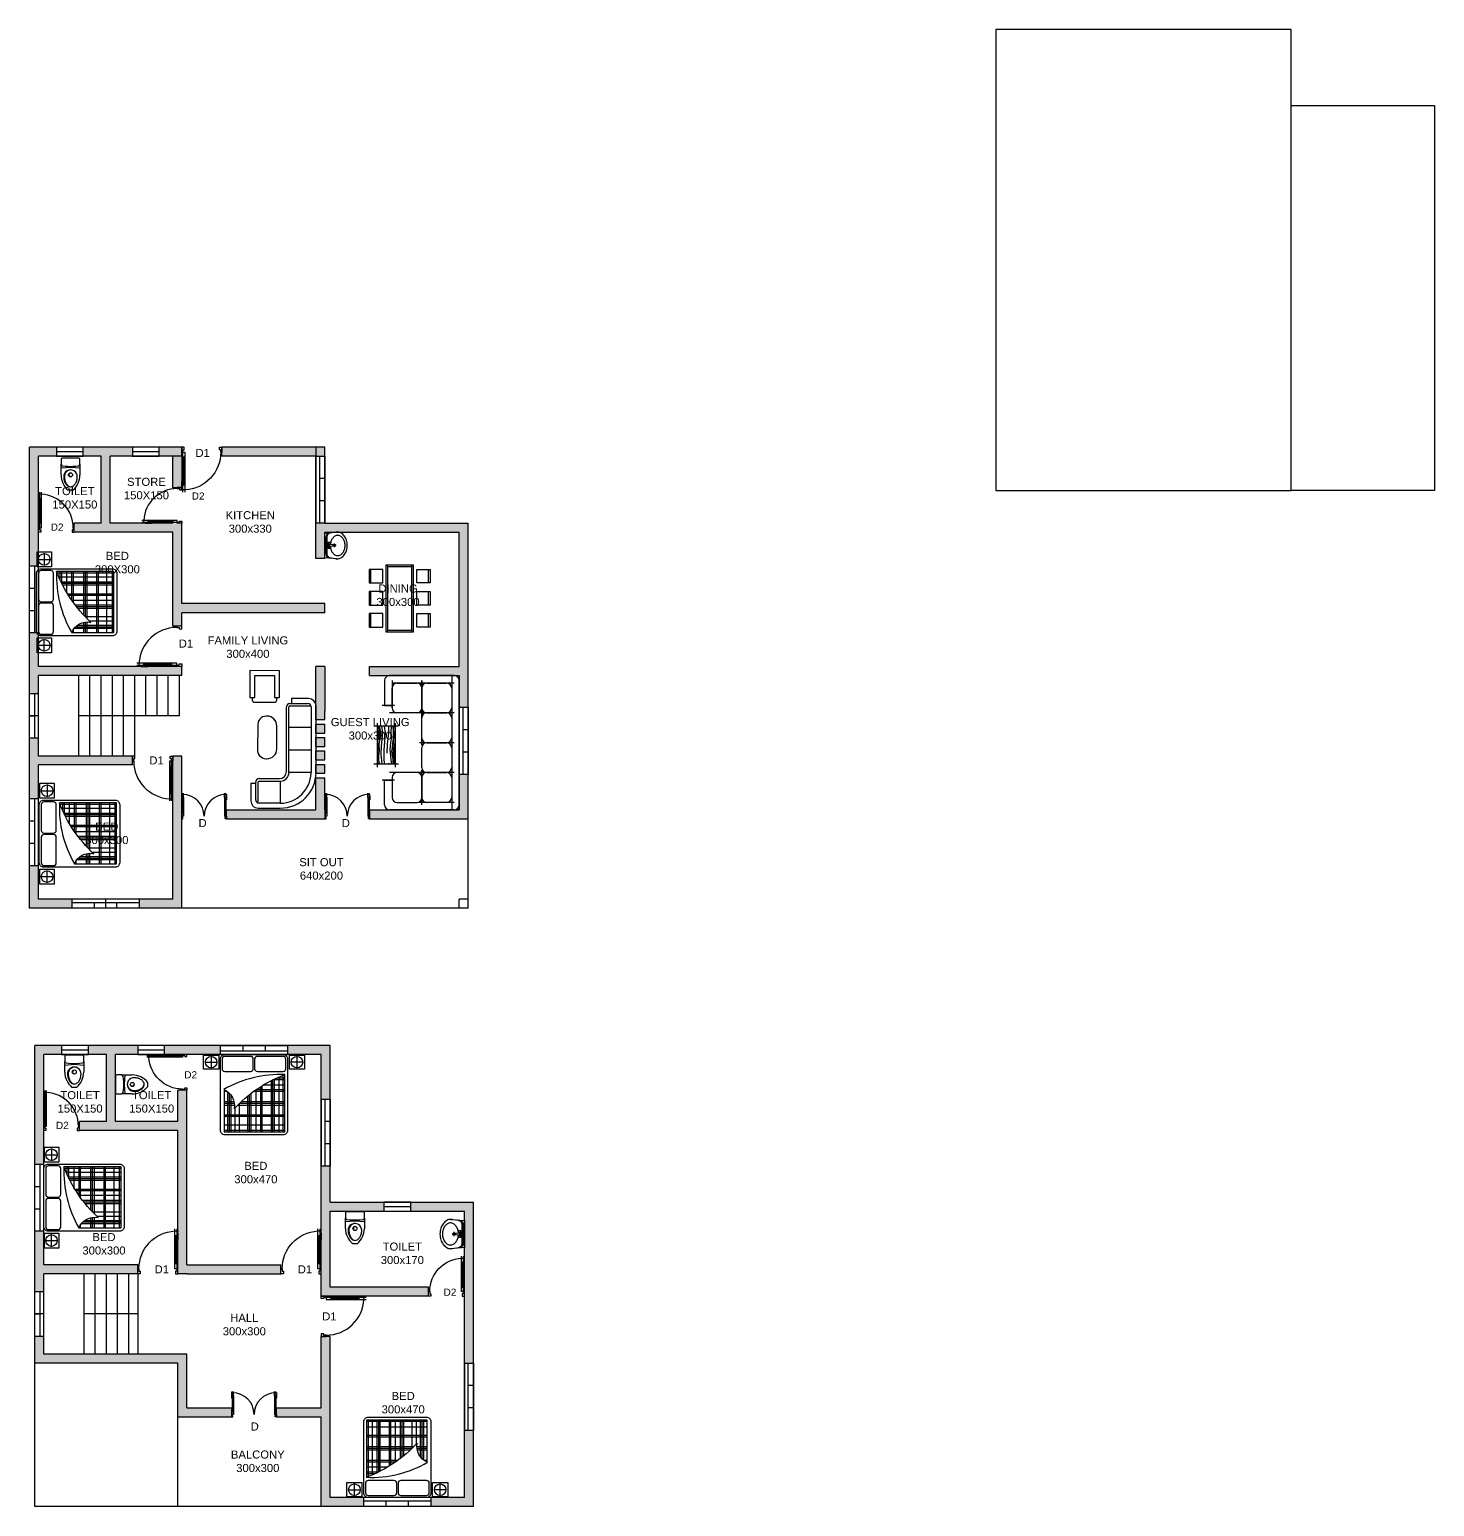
# Model space of a CAD drawing. Header units: millimetres. Extents: x 3220 to 17771, y -3925 to 7376.
# Drawn here: x 5792 to 8932, y 4047 to 7347 of the extents above; entities that cross this region are included whole.
import ezdxf

# ---------------------------------------------------------------- set-up
doc = ezdxf.new("R2010")
doc.units = ezdxf.units.MM
doc.header["$LTSCALE"] = 2
doc.layers.add('NETMANH', color=44, linetype='Continuous')

# ---------------------------------------------------------------- blocks, each defined once
blk = doc.blocks.new('mb-di800')
blk.add_line((25, 850), (-8, 850))
for points in [[(25, 893), (25, 850)], [(65, 850), (65, 893)], [(25, 806), (3, 806), (3, 677)], [(25, 785), (8, 785), (8, 677), (3, 677)], [(25, 750), (65, 750), (65, 850), (25, 850), (25, 750)], [(25, 763), (25, 187)], [(65, 200), (65, 777)], [(65, 200), (25, 200), (25, 100), (65, 100), (65, 200)]]:
    blk.add_lwpolyline(points)
for points in [[(0, 0), (0, 100), (25, 100), (25, 50), (50, 50), (50, 0)], [(800, 0), (800, 100), (775, 100), (775, 50), (750, 50), (750, 0)]]:
    blk.add_lwpolyline(points, close=True)
at = {"layer": 'NETMANH', "linetype": 'Continuous'}
blk.add_line((45, 200), (45, 750), dxfattribs=at)
blk.add_arc((25, 100), 750, 0, 86.9428, dxfattribs=at)
blk = doc.blocks.new('mb-di2-1800')
for p, q in [((25, 975), (-25, 975)), ((25, 975), (25, 1025)), ((25, 924), (25, 896)), ((75, 975), (75, 1025)), ((75, 855), (75, 220)), ((1725, 975), (1725, 1025)), ((1725, 855), (1725, 220)), ((1775, 975), (1775, 1025)), ((1775, 975), (1825, 975)), ((1775, 924), (1775, 896))]:
    blk.add_line(p, q)
for points in [[(25, 924), (-3, 924), (-3, 755)], [(25, 896), (2, 896), (2, 755), (-3, 755)], [(25, 855), (75, 855), (75, 975), (25, 975), (25, 855)], [(25, 878), (25, 220)], [(1775, 855), (1725, 855), (1725, 975), (1775, 975), (1775, 855)], [(1775, 924), (1803, 924), (1803, 755)], [(1775, 896), (1798, 896), (1798, 755), (1803, 755)], [(1775, 878), (1775, 220)], [(25, 220), (75, 220), (75, 100), (25, 100), (25, 220)], [(1775, 220), (1725, 220), (1725, 100), (1775, 100), (1775, 220)]]:
    blk.add_lwpolyline(points)
for points in [[(50, 0), (50, 50), (25, 50), (25, 100), (0, 100), (0, 0)], [(1750, 0), (1750, 50), (1775, 50), (1775, 100), (1800, 100), (1800, 0)]]:
    blk.add_lwpolyline(points, close=True)
at = {"layer": 'NETMANH', "linetype": 'Continuous'}
for p, q in [((50, 220), (50, 855)), ((1750, 220), (1750, 855))]:
    blk.add_line(p, q, dxfattribs=at)
at = {"layer": 'NETMANH'}
for centre, start, end in [((25, 100), 0, 90), ((1775, 100), 90, 180)]:
    blk.add_arc(centre, 875, start, end, dxfattribs=at)
blk = doc.blocks.new('g.doi1750x2100')
at = {"color": 44}
for p, q in [((-1285, -204), (-958, -204)), ((-1121, -40), (-1121, -367)), ((1285, -204), (958, -204)), ((1121, -40), (1121, -367)), ((451, -2018), (451, -683)), ((494, -2018), (494, -658)), ((494, -658), (803, -658)), ((530, -2018), (530, -645)), ((591, -616), (803, -616)), ((654, -2018), (654, -588)), ((764, -2018), (764, -542)), ((-785, -964), (-706, -964)), ((-687, -2018), (-687, -977)), ((-645, -2018), (-645, -1013)), ((-602, -2018), (-602, -1062)), ((-159, -2018), (-159, -1081)), ((-116, -2018), (-116, -1047)), ((-74, -2018), (-74, -1014)), ((-5, -964), (803, -964)), ((51, -2018), (51, -921)), ((51, -921), (803, -921)), ((175, -2018), (175, -842)), ((214, -2018), (214, -817)), ((253, -793), (803, -793)), ((-785, -1233), (-523, -1233)), ((-785, -1276), (-516, -1276)), ((-785, -1322), (-513, -1322)), ((-492, -2018), (-492, -1390)), ((-426, -1322), (803, -1322)), ((-379, -2018), (-379, -1276)), ((-379, -1276), (803, -1276)), ((-334, -1233), (803, -1233)), ((-785, -1574), (803, -1574)), ((-785, -1617), (803, -1617)), ((-785, -1840), (803, -1840)), ((-785, -1982), (803, -1982))]:
    blk.add_line(p, q, dxfattribs=at)
blk.add_line((-785, -921), (-784, -921))
for points in [[(-875, -117, -0.414214), (-758, 0), (758, 0, -0.414214), (875, -117), (875, -1983, -0.414214), (758, -2100), (-758, -2100, -0.414214), (-875, -1983)], [(-764, -52, 0.414214), (-835, -123), (-835, -373, 0.414214), (-764, -444), (-92, -444, 0.414214), (-21, -373), (-21, -123, 0.414214), (-92, -52)], [(86, -52, 0.414214), (15, -123), (15, -373, 0.414214), (86, -444), (758, -444, 0.414214), (829, -373), (829, -123, 0.414214), (758, -52)], [(-790, -919, -0.366781), (-523, -1423, -0.115738), (804, -527, 0.1416)]]:
    blk.add_lwpolyline(points, format="xyb", close=True)
for points in [[(-1318, -17), (-924, -17), (-924, -390), (-1318, -390)], [(924, -17), (1318, -17), (1318, -390), (924, -390)]]:
    blk.add_lwpolyline(points, close=True)
blk.add_lwpolyline([(-785, -916), (-785, -2018), (803, -2018), (803, -526)])
for centre in [(-1121, -204), (1121, -204)]:
    blk.add_circle(centre, 151)
blk = doc.blocks.new('mb-lavabo2')
at = {"linetype": 'Continuous'}
for points in [[(-261, -239), (-239, 0), (239, 0), (261, -239)], [(-15, -106), (-61, -106), (-61, -89), (-61, -71), (0, -71), (61, -71), (61, -89), (61, -106), (15, -106)], [(28, -80), (-28, -80)]]:
    blk.add_lwpolyline(points, dxfattribs=at)
for points in [[(-258, -212, 0.045361), (-261, -239, 0.126822)], [(-261, -239, 0.126822), (-242, -311, 0.10607), (-184, -377, 0.085783), (-103, -419, 0.075445), (0, -435, 0.075445), (103, -419, 0.085783), (184, -377, 0.10607), (242, -311, 0.126822), (261, -239, 0.045361), (258, -212, 0.10607)], [(-250, -136), (-250, -130, -0.414214), (-163, -43), (0, -43), (163, -43, -0.414214), (250, -130), (250, -136)], [(-245, -66, -0.229741), (-163, -26), (163, -26, -0.229741), (245, -66)], [(-197, -248, 0.12971), (-183, -300, 0.10642), (-139, -349, 0.084454), (-78, -380, 0.073566), (-1, -391, 0.073566), (76, -380, 0.084454), (137, -349, 0.10642), (181, -300, 0.12971), (194, -248, 0.12971), (181, -196, 0.10642), (137, -147, 0.084454), (76, -117, 0.058047), (15, -106, 0.073566)], [(-15, -106, 0.060302), (-78, -117, 0.084454), (-139, -147, 0.10642), (-183, -196, 0.12971), (-197, -248, 0.12971)], [(-28, -97), (-20, -97, -0.385832), (-16, -101), (-10, -156, 0.270314), (10, -156), (16, -101, -0.385832), (20, -97), (28, -97)]]:
    blk.add_lwpolyline(points, format="xyb", dxfattribs=at)
at = {"color": 44, "linetype": 'Continuous'}
for points in [[(-36, -186), (0, -186), (36, -186)], [(-26, -89), (-17, -89)], [(0, -217), (0, -159)], [(26, -89), (17, -89)]]:
    blk.add_lwpolyline(points, dxfattribs=at)
for centre in [(-43, -89), (0, -186), (43, -89)]:
    blk.add_circle(centre, 17.4, dxfattribs=at)
at = {"linetype": 'Continuous'}
blk.add_circle((0, -186), 21.7, dxfattribs=at)
blk = doc.blocks.new('ban6c 800x2000')
for p, q in [((-854, 1463), (-854, 1868)), ((-350, 1950), (-400, 2000)), ((400, 2000), (350, 1950)), ((853, 1463), (853, 1868)), ((-854, 806), (-854, 1211)), ((853, 806), (853, 1211)), ((-854, 152), (-854, 556)), ((853, 152), (853, 556)), ((-400, 0), (-350, 50)), ((400, 0), (350, 50))]:
    blk.add_line(p, q)
for points in [[(-503, 1868), (-904, 1868), (-904, 1463), (-503, 1463)], [(-400, 2000), (400, 2000), (400, 0), (-400, 0)], [(-350, 1950), (350, 1950), (350, 50), (-350, 50)], [(503, 1868), (903, 1868), (903, 1463), (503, 1463)], [(-503, 1211), (-904, 1211), (-904, 806), (-503, 806)], [(503, 1211), (903, 1211), (903, 806), (503, 806)], [(-503, 556), (-904, 556), (-904, 152), (-503, 152)], [(503, 556), (903, 556), (903, 152), (503, 152)]]:
    blk.add_lwpolyline(points, close=True)

msp = doc.modelspace()

# ---------------------------------------------------------------- hatches: boundary and pattern name
at = {"true_color": 0x136734}
h = msp.add_hatch(color=116, dxfattribs=at)
h.dxf.hatch_style = 1
h.paths.add_polyline_path([(6772.5, 6244), (6452.5, 6244), (6452.5, 6224), (6752.5, 6224), (6752.5, 5924), (6552.5, 5924), (6552.5, 5904), (6752.5, 5904), (6752.5, 5832.8), (6772.5, 5832.8)])
h.paths.add_polyline_path([(6772.5, 5682.8), (6752.5, 5682.8), (6752.5, 5604), (6552.5, 5604), (6552.5, 5584), (6772.5, 5584)])
h.paths.add_polyline_path([(6132.5, 5584), (6132.5, 5724), (6112.5, 5724), (6112.5, 5404), (6037.5, 5404), (6037.5, 5384), (6132.5, 5384)])
h.paths.add_polyline_path([(5887.5, 5404), (5812.5, 5404), (5812.5, 5479), (5792.5, 5479), (5792.5, 5384), (5887.5, 5384)])
h.paths.add_polyline_path([(5812.5, 5704), (6022.5, 5704), (6022.5, 5724), (5812.5, 5724), (5812.5, 5764), (5792.5, 5764), (5792.5, 5629), (5812.5, 5629)])
h.paths.add_polyline_path([(5812.5, 5904), (6132.5, 5904), (6132.5, 5924), (5812.5, 5924), (5812.5, 5999), (5792.5, 5999), (5792.5, 5864), (5812.5, 5864)])
h.paths.add_polyline_path([(6452.5, 6244), (6432.5, 6244), (6432.5, 6165), (6452.5, 6165)], flags=17)
h.paths.add_polyline_path([(5812.5, 6394), (5852.5, 6394), (5852.5, 6414), (5792.5, 6414), (5792.5, 6149), (5812.5, 6149), (5812.5, 6224)])
h.paths.add_polyline_path([(6222.5, 6414), (6222.5, 6394), (6452.5, 6394), (6452.5, 6414)])
h.paths.add_polyline_path([(6132.5, 6394), (6132.5, 6414), (6082.5, 6414), (6082.5, 6394)])
h.paths.add_polyline_path([(6132.5, 6244), (5972.5, 6244), (5972.5, 6394), (6022.5, 6394), (6022.5, 6414), (5912.5, 6414), (5912.5, 6394), (5952.5, 6394), (5952.5, 6244), (5892.5, 6244), (5892.5, 6224), (6112.5, 6224), (6112.5, 6014), (6132.5, 6014), (6132.5, 6044), (6452.5, 6044), (6452.5, 6065), (6132.5, 6065)])
h.paths.add_polyline_path([(6452.5, 5675.4), (6432.5, 5675.4), (6432.5, 5604), (6232.5, 5604), (6232.5, 5584), (6452.5, 5584)])
h.paths.add_polyline_path([(6452.5, 5705.4), (6432.5, 5705.4), (6432.5, 5685.4), (6452.5, 5685.4)])
h.paths.add_polyline_path([(6452.5, 5735.4), (6432.5, 5735.4), (6432.5, 5715.4), (6452.5, 5715.4)])
h.paths.add_polyline_path([(6452.5, 5765.4), (6432.5, 5765.4), (6432.5, 5745.4), (6452.5, 5745.4)])
h.paths.add_polyline_path([(6452.5, 5795.4), (6432.5, 5795.4), (6432.5, 5775.4), (6452.5, 5775.4)])
h.paths.add_polyline_path([(6432.5, 5805.4), (6452.5, 5805.4), (6452.5, 5824), (6432.5, 5824)])
h = msp.add_hatch(color=116, dxfattribs=at)
h.dxf.hatch_style = 1
h.paths.add_polyline_path([(6112.5, 6324), (6132.5, 6324), (6132.5, 6394), (6112.5, 6394)])
h = msp.add_hatch(color=116, dxfattribs=at)
h.dxf.hatch_style = 1
h.paths.add_polyline_path([(6452.3, 5675.4), (6432.5, 5675.4), (6432.5, 5604), (6232.5, 5604), (6232.5, 5584), (6452.5, 5584), (6452.5, 5589.6), (6452.5, 5604), (6452.5, 5625.9), (6452.3, 5625.9), (6452.3, 5635.3)])
h.paths.add_polyline_path([(6452.4, 5705.4), (6432.5, 5705.4), (6432.5, 5685.4), (6452.3, 5685.4)])
h.paths.add_polyline_path([(6452.4, 5735.4), (6432.5, 5735.4), (6432.5, 5715.4), (6452.4, 5715.4)])
h.paths.add_polyline_path([(6452.4, 5765.4), (6432.5, 5765.4), (6432.5, 5745.4), (6452.4, 5745.4)])
h.paths.add_polyline_path([(6452.4, 5795.4), (6432.5, 5795.4), (6432.5, 5775.4), (6452.4, 5775.4)])
h.paths.add_polyline_path([(6432.5, 5805.4), (6452.4, 5805.4), (6452.5, 5824), (6452.5, 5924), (6432.5, 5924)])
h = msp.add_hatch(color=116, dxfattribs=at)
h.dxf.hatch_style = 1
h.paths.add_polyline_path([(5824.2, 4887.4), (5824.2, 4897.4), (5824.2, 5057.4), (5864.2, 5057.4), (5864.2, 5077.4), (5804.2, 5077.4), (5804.2, 4812.4), (5824.2, 4812.4)])
h.paths.add_polyline_path([(5984.2, 5057.4), (6034.2, 5057.4), (6034.2, 5077.4), (5924.2, 5077.4), (5924.2, 5057.4), (5964.2, 5057.4), (5964.2, 4907.4), (5904.2, 4907.4), (5904.2, 4887.4), (6124.2, 4887.4), (6124.2, 4567.4), (6144.2, 4567.4), (6354.2, 4567.4), (6354.2, 4578.6), (6354.2, 4587.4), (6144.2, 4587.4), (6144.2, 4727.4), (6144.2, 4977.4), (6134.2, 4977.4), (6124.2, 4977.4), (6124.2, 4907.4), (5984.2, 4907.4)])
h.paths.add_polyline_path([(6219.2, 5077.4), (6094.2, 5077.4), (6094.2, 5057.4), (6144.2, 5057.4), (6219.2, 5057.4)], flags=17)
h.paths.add_polyline_path([(6464.2, 5077.4), (6369.2, 5077.4), (6369.2, 5057.4), (6444.2, 5057.4), (6444.2, 4957.4), (6464.2, 4957.4)])
h.paths.add_polyline_path([(6464.2, 4707.4), (6584.2, 4707.4), (6584.2, 4727.4), (6464.2, 4727.4), (6464.2, 4807.4), (6444.2, 4807.4), (6444.2, 4707.4), (6444.2, 4587.4), (6444.2, 4517.4), (6455.4, 4517.4), (6684.2, 4517.4), (6684.2, 4527.4), (6684.2, 4537.4), (6464.2, 4537.4), (6464.2, 4587.4)])
h.paths.add_polyline_path([(6784.2, 4727.4), (6644.2, 4727.4), (6644.2, 4707.4), (6764.2, 4707.4), (6764.2, 4587.4), (6764.2, 4537.4), (6764.2, 4367.4), (6784.2, 4367.4)])
h.paths.add_polyline_path([(6784.2, 4217.4), (6764.2, 4217.4), (6764.2, 4067.4), (6689.2, 4067.4), (6689.2, 4047.4), (6784.2, 4047.4)])
h.paths.add_polyline_path([(6464.2, 4427.4), (6444.2, 4427.4), (6444.2, 4267.4), (6344.2, 4267.4), (6344.2, 4247.4), (6444.2, 4247.4), (6444.2, 4047.4), (6539.2, 4047.4), (6539.2, 4067.4), (6464.2, 4067.4)])
h.paths.add_polyline_path([(6244.2, 4267.4), (6144.2, 4267.4), (6144.2, 4387.4), (5824.2, 4387.4), (5824.2, 4427.4), (5804.2, 4427.4), (5804.2, 4367.4), (6124.2, 4367.4), (6124.2, 4247.4), (6244.2, 4247.4), (6244.2, 4252.9)])
h.paths.add_polyline_path([(6034.2, 4587.4), (5824.2, 4587.4), (5824.2, 4662.4), (5804.2, 4662.4), (5804.2, 4527.4), (5824.2, 4527.4), (5824.2, 4567.4), (6034.2, 4567.4), (6034.2, 4578.6)])

# ---------------------------------------------------------------- linework, layer by layer
for p, q in [((5792.5, 5384), (5792.5, 6414)), ((6132.5, 6414), (5792.5, 6414)), ((5912.5, 6414), (5852.5, 6414)), ((5852.5, 6414), (5852.5, 6394)), ((5852.5, 6404), (5912.5, 6404)), ((5912.5, 6394), (5912.5, 6414)), ((6082.5, 6414), (6022.5, 6414)), ((6022.5, 6414), (6022.5, 6394)), ((6022.5, 6404), (6082.5, 6404)), ((6082.5, 6394), (6082.5, 6414)), ((6132.5, 6394), (6132.5, 6414)), ((6452.5, 6414), (6222.5, 6414)), ((6222.5, 6394), (6222.5, 6414)), ((6432.5, 6414), (6432.5, 6244)), ((6452.5, 6244), (6452.5, 6414)), ((5812.5, 6224), (5812.5, 6394)), ((5952.5, 6394), (5812.5, 6394)), ((5852.5, 6394), (5912.5, 6394)), ((5862.8, 6352.2), (5862.8, 6376.1)), ((5865.9, 6372.6), (5872, 6371.8)), ((5895.9, 6371.8), (5902.1, 6372.6)), ((5905.2, 6376.1), (5905.2, 6352.2)), ((5952.5, 6244), (5952.5, 6394)), ((6132.5, 6394), (5972.5, 6394)), ((5972.5, 6244), (5972.5, 6394)), ((6022.5, 6394), (6082.5, 6394)), ((6112.5, 6324), (6112.5, 6394)), ((6132.5, 6394), (6132.5, 6324)), ((6432.5, 6394), (6222.5, 6394)), ((6432.5, 6165), (6432.5, 6394)), ((6432.5, 6394), (6452.5, 6394)), ((6440.5, 6394), (6440.5, 6244)), ((6452.5, 6394), (6452.5, 6244)), ((6452.5, 6344), (6440.5, 6344)), ((5889, 6317.9), (5878.9, 6317.9)), ((6112.5, 6324), (6132.5, 6324)), ((6452.5, 6294), (6440.5, 6294)), ((5952.5, 6244), (5892.5, 6244)), ((5892.5, 6224), (5892.5, 6244)), ((6112.5, 6244), (5972.5, 6244)), ((6132.5, 6065), (6132.5, 6244)), ((6452.5, 6244), (6432.5, 6244)), ((6452.5, 6244), (6772.5, 6244)), ((6772.5, 5384), (6772.5, 6244)), ((5812.5, 5924), (5812.5, 6224)), ((6112.5, 6224), (5892.5, 6224)), ((6112.5, 6014), (6112.5, 6224)), ((6452.5, 6224), (6752.5, 6224)), ((6452.5, 6165), (6452.5, 6224)), ((6752.5, 5924), (6752.5, 6224)), ((5792.5, 5999), (5792.5, 6149)), ((5792.5, 6149), (5812.5, 6149)), ((5804.5, 5999), (5804.5, 6149)), ((5812.5, 5999), (5812.5, 6149)), ((6452.5, 6165), (6432.5, 6165)), ((5792.5, 6099), (5804.5, 6099)), ((5792.5, 6049), (5804.5, 6049)), ((6452.5, 6065), (6132.5, 6065)), ((6452.5, 6044), (6132.5, 6044)), ((6132.5, 6014), (6132.5, 6044)), ((6452.5, 6064), (6452.5, 6065)), ((6452.5, 6044), (6452.5, 6064)), ((6132.5, 6014), (6112.5, 6014)), ((5812.5, 5999), (5792.5, 5999)), ((6132.5, 5924), (5812.5, 5924)), ((6132.5, 5904), (6132.5, 5924)), ((6284.7, 5914.8), (6284.6, 5855.1)), ((6350.8, 5914.6), (6284.7, 5914.8)), ((6350.8, 5914.6), (6284.7, 5914.8)), ((6350.7, 5854.9), (6350.8, 5914.6)), ((6432.5, 5824), (6432.5, 5924)), ((6452.5, 5924), (6432.5, 5924)), ((6452.5, 5924), (6452.5, 5824)), ((6552.5, 5924), (6752.5, 5924)), ((6552.5, 5904), (6552.5, 5924)), ((6132.5, 5904), (5812.5, 5904)), ((5812.5, 5724), (5812.5, 5904)), ((5902.5, 5724), (5902.5, 5904)), ((5927.5, 5724), (5927.5, 5904)), ((5952.5, 5724), (5952.5, 5904)), ((5977.5, 5724), (5977.5, 5904)), ((6002.5, 5724), (6002.5, 5904)), ((6027.5, 5724), (6027.5, 5904)), ((6052.5, 5814), (6052.5, 5904)), ((6077.5, 5814), (6077.5, 5904)), ((6102.5, 5814), (6102.5, 5904)), ((6127.5, 5814), (6127.5, 5904)), ((6295.6, 5855), (6295.6, 5903.7)), ((6295.6, 5903.7), (6339.7, 5903.7)), ((6339.7, 5903.7), (6339.6, 5855)), ((6552.5, 5904), (6752.5, 5904)), ((6585.8, 5892.6), (6585.8, 5837)), ((6690.2, 5903.7), (6596.9, 5903.7)), ((6602.5, 5892.6), (6602.5, 5831.5)), ((6674.7, 5887), (6602.5, 5887)), ((6602.5, 5831.5), (6602.5, 5875.9)), ((6602.5, 5831.5), (6602.5, 5875.9)), ((6613.6, 5887), (6658, 5887)), ((6741.3, 5887), (6663.6, 5887)), ((6680.2, 5887), (6724.7, 5887)), ((6741.3, 5903.7), (6685.8, 5903.7)), ((6735.8, 5903.7), (6735.8, 5603.7)), ((6735.8, 5875.9), (6735.8, 5831.5)), ((6752.5, 5604), (6752.5, 5904)), ((6752.5, 5903.7), (6752.5, 5603.7)), ((6752.5, 5614.8), (6752.5, 5892.6)), ((5792.5, 5764), (5792.5, 5864)), ((5792.5, 5864), (5812.5, 5864)), ((5804.5, 5764), (5804.5, 5864)), ((5812.5, 5764), (5812.5, 5864)), ((6284.6, 5855.1), (6295.6, 5855)), ((6290.1, 5855), (6290, 5849.6)), ((6295.6, 5844), (6339.5, 5844)), ((6339.6, 5855), (6350.7, 5854.9)), ((6345.1, 5849.5), (6345.1, 5855)), ((6374.4, 5841.5), (6414, 5841.5)), ((6377.7, 5852.5), (6377.7, 5841.5)), ((6416.2, 5852.5), (6377.7, 5852.5)), ((5812.5, 5814), (5792.5, 5814)), ((5792.5, 5814), (5804.5, 5814)), ((6127.5, 5814), (5902.5, 5814)), ((6323.1, 5813.2), (6321.2, 5813.2)), ((6366.7, 5689.5), (6366.7, 5833.8)), ((6366.7, 5801.1), (6366.7, 5833.8)), ((6421.8, 5833.8), (6421.8, 5687.3)), ((6421.8, 5833.8), (6421.8, 5807.7)), ((6432.5, 5805.4), (6432.5, 5824)), ((6432.8, 5687.3), (6432.8, 5836)), ((6452.5, 5805.4), (6452.5, 5824)), ((6608, 5837), (6580.2, 5837)), ((6585.8, 5837), (6602.5, 5837)), ((6674.7, 5820.4), (6596.9, 5820.4)), ((6658, 5820.4), (6613.6, 5820.4)), ((6669.1, 5748.1), (6669.1, 5825.9)), ((6669.1, 5764.8), (6669.1, 5809.3)), ((6735.8, 5809.3), (6735.8, 5764.8)), ((6752.5, 5832.8), (6752.5, 5682.8)), ((6752.5, 5832.8), (6772.5, 5832.8)), ((6760.5, 5832.8), (6760.5, 5682.8)), ((6772.5, 5832.8), (6772.5, 5682.8)), ((6302.3, 5791.3), (6302.2, 5740.1)), ((6345, 5739.9), (6345.1, 5791.2)), ((6432.5, 5805.4), (6452.5, 5805.4)), ((6432.5, 5775.4), (6432.5, 5795.4)), ((6432.5, 5795.4), (6452.5, 5795.4)), ((6432.5, 5775.4), (6452.5, 5775.4)), ((6452.5, 5775.4), (6452.5, 5795.4)), ((6616.6, 5790.9), (6562.2, 5790.9)), ((6569, 5797.7), (6569, 5699.1)), ((6609.8, 5797.7), (6609.8, 5699.1)), ((6772.5, 5782.8), (6760.5, 5782.8)), ((5812.5, 5764), (5792.5, 5764)), ((6432.5, 5745.4), (6432.5, 5765.4)), ((6432.5, 5765.4), (6452.5, 5765.4)), ((6432.5, 5745.4), (6452.5, 5745.4)), ((6452.5, 5745.4), (6452.5, 5765.4)), ((6669.1, 5698.1), (6669.1, 5742.6)), ((6735.8, 5742.6), (6735.8, 5698.1)), ((6027.5, 5724), (5812.5, 5724)), ((6022.5, 5704), (6022.5, 5724)), ((6112.5, 5404), (6112.5, 5724)), ((6132.5, 5724), (6112.5, 5724)), ((6132.5, 5584), (6132.5, 5724)), ((6321.1, 5718), (6323, 5718)), ((6432.5, 5715.4), (6432.5, 5735.4)), ((6432.5, 5735.4), (6452.5, 5735.4)), ((6432.5, 5715.4), (6452.5, 5715.4)), ((6452.5, 5715.4), (6452.5, 5735.4)), ((6772.5, 5732.8), (6760.5, 5732.8)), ((5812.5, 5404), (5812.5, 5704)), ((6022.5, 5704), (5812.5, 5704)), ((6432.5, 5685.4), (6432.5, 5705.4)), ((6432.5, 5705.4), (6452.5, 5705.4)), ((6432.5, 5685.4), (6452.5, 5685.4)), ((6452.5, 5685.4), (6452.5, 5705.4)), ((6616.6, 5705.9), (6562.2, 5705.9)), ((6674.7, 5687), (6596.9, 5687)), ((6602.5, 5675.9), (6602.5, 5631.5)), ((6658, 5687), (6613.6, 5687)), ((6669.1, 5631.5), (6669.1, 5675.9)), ((6735.8, 5675.9), (6735.8, 5631.5)), ((6772.5, 5682.8), (6752.5, 5682.8)), ((6297.9, 5662.5), (6286.8, 5662.5)), ((6286.8, 5662.5), (6286.8, 5624)), ((6297.9, 5626.2), (6297.9, 5665.8)), ((6305.6, 5673.5), (6325.4, 5673.5)), ((6325.4, 5673.5), (6350.7, 5673.5)), ((6432.5, 5604), (6432.5, 5675.4)), ((6432.5, 5675.4), (6452.5, 5675.4)), ((6452.5, 5604), (6452.5, 5675.4)), ((6608, 5670.4), (6580.2, 5670.4)), ((6585.8, 5670.4), (6602.5, 5670.4)), ((6585.8, 5614.8), (6585.8, 5670.4)), ((5792.5, 5479), (5792.5, 5629)), ((5792.5, 5629), (5812.5, 5629)), ((5804.5, 5479), (5804.5, 5629)), ((5812.5, 5479), (5812.5, 5629)), ((6327.6, 5618.5), (6305.6, 5618.5)), ((6327.6, 5618.5), (6305.6, 5618.5)), ((6352.9, 5618.5), (6327.6, 5618.5)), ((6352.9, 5618.5), (6327.6, 5618.5)), ((6613.6, 5620.4), (6658, 5620.4)), ((6741.3, 5620.4), (6663.6, 5620.4)), ((6741.3, 5620.4), (6663.6, 5620.4)), ((6724.7, 5620.4), (6680.2, 5620.4)), ((5792.5, 5579), (5804.5, 5579)), ((6132.5, 5384), (6132.5, 5584)), ((6232.5, 5604), (6432.5, 5604)), ((6232.5, 5584), (6232.5, 5604)), ((6232.5, 5584), (6452.5, 5584)), ((6303.4, 5607.4), (6325.4, 5607.4)), ((6325.4, 5607.4), (6352.9, 5607.4)), ((6452.5, 5604), (6452.5, 5584)), ((6552.5, 5604), (6752.5, 5604)), ((6552.5, 5604), (6552.5, 5584)), ((6552.5, 5584), (6772.5, 5584)), ((6741.3, 5603.7), (6596.9, 5603.7)), ((6685.8, 5603.7), (6741.3, 5603.7)), ((5792.5, 5529), (5804.5, 5529)), ((5812.5, 5479), (5792.5, 5479)), ((6772.5, 5384), (5792.5, 5384)), ((6112.5, 5404), (5812.5, 5404)), ((6037.5, 5404), (5887.5, 5404)), ((5887.5, 5384), (5887.5, 5404)), ((6037.5, 5396), (5887.5, 5396)), ((6037.5, 5384), (5887.5, 5384)), ((5937.5, 5384), (5937.5, 5396)), ((5962.5, 5404), (5962.5, 5384)), ((5987.5, 5384), (5987.5, 5396)), ((6037.5, 5404), (6037.5, 5384)), ((6772.5, 5404), (6752.5, 5404)), ((6752.5, 5384), (6752.5, 5404)), ((6464.2, 5077.4), (5804.2, 5077.4)), ((5804.2, 4047.4), (5804.2, 5077.4)), ((5964.2, 5057.4), (5824.2, 5057.4)), ((5824.2, 4887.4), (5824.2, 5057.4)), ((5924.2, 5077.4), (5864.2, 5077.4)), ((5864.2, 5077.4), (5864.2, 5057.4)), ((5864.2, 5067.4), (5924.2, 5067.4)), ((5864.2, 5057.4), (5924.2, 5057.4)), ((5924.2, 5057.4), (5924.2, 5077.4)), ((5964.2, 4907.4), (5964.2, 5057.4)), ((6144.2, 5057.4), (5984.2, 5057.4)), ((5984.2, 4907.4), (5984.2, 5057.4)), ((6094.2, 5077.4), (6034.2, 5077.4)), ((6034.2, 5077.4), (6034.2, 5057.4)), ((6034.2, 5067.4), (6094.2, 5067.4)), ((6034.2, 5057.4), (6094.2, 5057.4)), ((6094.2, 5057.4), (6094.2, 5077.4)), ((6444.2, 5057.4), (6144.2, 5057.4)), ((6219.2, 5077.4), (6369.2, 5077.4)), ((6219.2, 5057.4), (6219.2, 5077.4)), ((6219.2, 5065.4), (6369.2, 5065.4)), ((6219.2, 5057.4), (6369.2, 5057.4)), ((6269.2, 5077.4), (6269.2, 5065.4)), ((6319.2, 5077.4), (6319.2, 5065.4)), ((6369.2, 5077.4), (6369.2, 5057.4)), ((6444.2, 4707.4), (6444.2, 5057.4)), ((6464.2, 4727.4), (6464.2, 5077.4)), ((5871.2, 5018), (5871.2, 5041.8)), ((5874.3, 5038.3), (5880.5, 5037.6)), ((5904.4, 5037.6), (5910.5, 5038.3)), ((5913.7, 5041.8), (5913.7, 5018)), ((5897.5, 4983.6), (5887.4, 4983.6)), ((5998.2, 5011.4), (6022, 5011.4)), ((6002.4, 5002.1), (6001.7, 5008.3)), ((6056.4, 4995.2), (6056.4, 4985.1)), ((6022, 4969), (5998.2, 4969)), ((6001.7, 4972.1), (6002.4, 4978.2)), ((6144.2, 4977.4), (6124.2, 4977.4)), ((6124.2, 4907.4), (6124.2, 4977.4)), ((6144.2, 4727.4), (6144.2, 4977.4)), ((6444.2, 4957.4), (6444.2, 4807.4)), ((6444.2, 4957.4), (6464.2, 4957.4)), ((6452.2, 4957.4), (6452.2, 4807.4)), ((6464.2, 4957.4), (6464.2, 4807.4)), ((5824.2, 4587.4), (5824.2, 4887.4)), ((5964.2, 4907.4), (5904.2, 4907.4)), ((5904.2, 4887.4), (5904.2, 4907.4)), ((6124.2, 4887.4), (5904.2, 4887.4)), ((6124.2, 4907.4), (5984.2, 4907.4)), ((6124.2, 4567.4), (6124.2, 4887.4)), ((6464.2, 4907.4), (6452.2, 4907.4)), ((6464.2, 4857.4), (6452.2, 4857.4)), ((5804.2, 4662.4), (5804.2, 4812.4)), ((5804.2, 4812.4), (5824.2, 4812.4)), ((5816.2, 4662.4), (5816.2, 4812.4)), ((5824.2, 4662.4), (5824.2, 4812.4)), ((6464.2, 4807.4), (6444.2, 4807.4)), ((5804.2, 4762.4), (5816.2, 4762.4)), ((6144.2, 4587.4), (6144.2, 4727.4)), ((6464.2, 4727.4), (6784.2, 4727.4)), ((6644.2, 4727.4), (6584.2, 4727.4)), ((6584.2, 4727.4), (6584.2, 4707.4)), ((6644.2, 4707.4), (6644.2, 4727.4)), ((6784.2, 4047.4), (6784.2, 4727.4)), ((5804.2, 4712.4), (5816.2, 4712.4)), ((6444.2, 4587.4), (6444.2, 4707.4)), ((6464.2, 4707.4), (6764.2, 4707.4)), ((6464.2, 4587.4), (6464.2, 4707.4)), ((6498.4, 4668.5), (6498.4, 4692.3)), ((6501.5, 4688.8), (6507.7, 4688.1)), ((6531.6, 4688.1), (6537.7, 4688.8)), ((6540.8, 4692.3), (6540.8, 4668.5)), ((6584.2, 4717.4), (6644.2, 4717.4)), ((6584.2, 4707.4), (6644.2, 4707.4)), ((6764.2, 4587.4), (6764.2, 4707.4)), ((5824.2, 4662.4), (5804.2, 4662.4)), ((6524.7, 4634.1), (6514.6, 4634.1)), ((6034.2, 4587.4), (5824.2, 4587.4)), ((6034.2, 4567.4), (6034.2, 4587.4)), ((6144.2, 4587.4), (6354.2, 4587.4)), ((6354.2, 4567.4), (6354.2, 4587.4)), ((6444.2, 4517.4), (6444.2, 4587.4)), ((6464.2, 4537.4), (6464.2, 4587.4)), ((6764.2, 4067.4), (6764.2, 4587.4)), ((6764.2, 4537.4), (6764.2, 4587.4)), ((5824.2, 4387.4), (5824.2, 4567.4)), ((6034.2, 4567.4), (5824.2, 4567.4)), ((5824.2, 4387.4), (5824.2, 4567.4)), ((5914.2, 4387.4), (5914.2, 4567.4)), ((5939.2, 4387.4), (5939.2, 4567.4)), ((5964.2, 4387.4), (5964.2, 4567.4)), ((5989.2, 4387.4), (5989.2, 4567.4)), ((6014.2, 4387.4), (6014.2, 4567.4)), ((6034.2, 4567.4), (6034.2, 4387.4)), ((6144.2, 4567.4), (6124.2, 4567.4)), ((6144.2, 4567.4), (6354.2, 4567.4)), ((5804.2, 4427.4), (5804.2, 4527.4)), ((5804.2, 4527.4), (5824.2, 4527.4)), ((5816.2, 4427.4), (5816.2, 4527.4)), ((5824.2, 4427.4), (5824.2, 4527.4)), ((6684.2, 4537.4), (6464.2, 4537.4)), ((6684.2, 4517.4), (6684.2, 4537.4)), ((6684.2, 4517.4), (6444.2, 4517.4)), ((6764.2, 4067.4), (6764.2, 4517.4)), ((5824.2, 4477.4), (5804.2, 4477.4)), ((5804.2, 4477.4), (5816.2, 4477.4)), ((6034.2, 4477.4), (5914.2, 4477.4)), ((5824.2, 4427.4), (5804.2, 4427.4)), ((6464.2, 4427.4), (6444.2, 4427.4)), ((6444.2, 4267.4), (6444.2, 4427.4)), ((6464.2, 4067.4), (6464.2, 4427.4)), ((6124.2, 4367.4), (5804.2, 4367.4)), ((6144.2, 4387.4), (5824.2, 4387.4)), ((6124.2, 4047.4), (6124.2, 4367.4)), ((6144.2, 4267.4), (6144.2, 4387.4)), ((6764.2, 4367.4), (6764.2, 4217.4)), ((6764.2, 4367.4), (6784.2, 4367.4)), ((6772.2, 4367.4), (6772.2, 4217.4)), ((6784.2, 4367.4), (6784.2, 4217.4)), ((6784.2, 4317.4), (6772.2, 4317.4)), ((6144.2, 4267.4), (6244.2, 4267.4)), ((6244.2, 4247.4), (6244.2, 4267.4)), ((6344.2, 4267.4), (6444.2, 4267.4)), ((6344.2, 4247.4), (6344.2, 4267.4)), ((6784.2, 4267.4), (6772.2, 4267.4)), ((6124.2, 4247.4), (6244.2, 4247.4)), ((6344.2, 4247.4), (6444.2, 4247.4)), ((6444.2, 4047.4), (6444.2, 4247.4)), ((6784.2, 4217.4), (6764.2, 4217.4)), ((6764.2, 4067.4), (6464.2, 4067.4)), ((6689.2, 4067.4), (6539.2, 4067.4)), ((6539.2, 4047.4), (6539.2, 4067.4)), ((6689.2, 4059.4), (6539.2, 4059.4)), ((6589.2, 4047.4), (6589.2, 4059.4)), ((6639.2, 4047.4), (6639.2, 4059.4)), ((6689.2, 4067.4), (6689.2, 4047.4)), ((6784.2, 4047.4), (5804.2, 4047.4)), ((6689.2, 4047.4), (6539.2, 4047.4))]:
    msp.add_line(p, q)
for points in [[(8611.9, 7347.1), (7951.9, 7347.1), (7951.9, 6317.1), (8611.9, 6317.1)], [(8611.9, 7177.1), (8931.9, 7177.1), (8931.9, 6317.1), (8611.9, 6317.1)]]:
    msp.add_lwpolyline(points, close=True)
for points in [[(5902.1, 6372.6, 0.379919), (5905.2, 6376.1), (5905.2, 6387.1, 0.414214), (5902.7, 6389.6), (5865.3, 6389.6, 0.414214), (5862.8, 6387.1), (5862.8, 6376.1, 0.379919), (5865.9, 6372.6)], [(5899.2, 6347.4, 1.051391), (5868.8, 6347.4, 0.060335), (5870.1, 6339.2)], [(5870.3, 6347.4, 0.060335), (5871.7, 6339.2, 0.081386), (5875.1, 6331.9, 0.106971), (5880.4, 6326.9)], [(5889.1, 6326.9, 0.106971), (5894.4, 6331.9, 0.081386), (5897.9, 6339.2, 0.060335), (5899.2, 6347.4)], [(5878.9, 6326.9, 0.136416), (5884, 6325.5, 0.136416), (5889.1, 6326.9)], [(5910.5, 5038.3, 0.379919), (5913.7, 5041.8), (5913.7, 5052.8, 0.414214), (5911.1, 5055.4), (5873.7, 5055.4, 0.414214), (5871.2, 5052.8), (5871.2, 5041.8, 0.379919), (5874.3, 5038.3)], [(5907.6, 5013.2, 1.051391), (5877.3, 5013.2, 0.060335), (5878.6, 5004.9)], [(5878.8, 5013.2, 0.060335), (5880.1, 5004.9, 0.081386), (5883.5, 4997.6, 0.106971), (5888.9, 4992.6)], [(5887.3, 4992.6, 0.136416), (5892.4, 4991.2, 0.136416), (5897.5, 4992.6)], [(5897.5, 4992.6, 0.106971), (5902.9, 4997.6, 0.081386), (5906.3, 5004.9, 0.060335), (5907.6, 5013.2)], [(6001.7, 5008.3, 0.379919), (5998.2, 5011.4), (5987.2, 5011.4, 0.414214), (5984.7, 5008.9), (5984.7, 4971.5, 0.414214), (5987.2, 4969), (5998.2, 4969, 0.379919), (6001.7, 4972.1)], [(6026.8, 5005.3, 1.051391), (6026.8, 4975, 0.060335), (6035.1, 4976.3)], [(6047.4, 4995.3, 0.106971), (6042.4, 5000.6, 0.081386), (6035.1, 5004, 0.060335), (6026.8, 5005.3)], [(6026.8, 4976.5, 0.060335), (6035.1, 4977.8, 0.081386), (6042.4, 4981.3, 0.106971), (6047.4, 4986.6)], [(6047.4, 4985.1, 0.136416), (6048.8, 4990.2, 0.136416), (6047.4, 4995.3)], [(6537.7, 4688.8, 0.379919), (6540.8, 4692.3), (6540.8, 4703.4, 0.414214), (6538.3, 4705.9), (6500.9, 4705.9, 0.414214), (6498.4, 4703.4), (6498.4, 4692.3, 0.379919), (6501.5, 4688.8)], [(6534.8, 4663.7, 1.051391), (6504.4, 4663.7, 0.060335), (6505.7, 4655.4)], [(6506, 4663.7, 0.060335), (6507.3, 4655.4, 0.081386), (6510.7, 4648.2, 0.106971), (6516, 4643.1)], [(6524.7, 4643.1, 0.106971), (6530, 4648.2, 0.081386), (6533.5, 4655.4, 0.060335), (6534.8, 4663.7)], [(6514.5, 4643.1, 0.136416), (6519.6, 4641.7, 0.136416), (6524.7, 4643.1)]]:
    msp.add_lwpolyline(points, format="xyb")
for points in [[(5862.8, 6367.9), (5884, 6369.4), (5905.2, 6367.9)], [(5871.2, 5033.6), (5892.4, 5035.2), (5913.7, 5033.6)], [(6006.4, 4969), (6004.9, 4990.2), (6006.4, 5011.4)], [(6498.4, 4684.2), (6519.6, 4685.7), (6540.8, 4684.2)]]:
    msp.add_lwpolyline(points)
for centre in [(5884, 6352.2), (5892.4, 5018), (6022, 4990.2), (6519.6, 4668.5)]:
    msp.add_circle(centre, 4.55)
for centre, radius, start, end in [((5884, 6472.2), 101.1, 263.211, 276.789), ((5908.3, 6352.7), 45.5, 180.5512, 229.851), ((5894, 6346), 24.8, 195.8931, 214.5044), ((5885.5, 6348.2), 15.2, 92.8613, 182.8701), ((5885, 6352.2), 4.55, 96.3794, 263.6206), ((5859.7, 6352.7), 45.5, 310.149, 359.4488), ((5887.9, 6341.8), 17.4, 214.5044, 238.9274), ((5885.5, 6335.3), 9.88, 238.9274, 265.5985), ((6596.9, 5892.6), 11.1, 90, 180), ((6613.6, 5875.9), 11.1, 90, 180), ((6613.6, 5875.9), 11.1, 90, 180), ((6658, 5875.9), 11.1, 0, 90), ((6680.2, 5875.9), 11.1, 90, 180), ((6724.7, 5875.9), 11.1, 0, 90), ((6741.3, 5892.6), 11.1, 0, 90), ((6295.7, 5849.6), 5.61, 179.5932, 269.9512), ((6339.5, 5849.6), 5.61, 269.9512, 359.5932), ((6374.4, 5833.8), 7.71, 90, 180), ((6414, 5833.8), 7.71, 0, 90), ((6416.2, 5836), 16.5, 0, 90), ((6321.7, 5793.7), 19.5, 91.4277, 187.1595), ((6323.1, 5791.2), 22, 359.8534, 90), ((6419.6, 5833.8), 2.2, 0, 90), ((6613.6, 5831.5), 11.1, 180, 270), ((6613.6, 5831.5), 11.1, 180, 270), ((6658, 5831.5), 11.1, 270, 0), ((6680.2, 5831.5), 11.1, 180, 270), ((6680.2, 5809.3), 11.1, 90, 180), ((6724.7, 5831.5), 11.1, 270, 0), ((6724.7, 5809.3), 11.1, 0, 90), ((6680.2, 5764.8), 11.1, 180, 270), ((6680.2, 5742.6), 11.1, 90, 180), ((6724.7, 5764.8), 11.1, 270, 0), ((6724.7, 5742.6), 11.1, 0, 90), ((6321.6, 5737.5), 19.6, 172.5583, 268.5648), ((6323, 5740), 22, 270, 359.8534), ((6350.7, 5689.5), 16, 270, 0), ((6352.9, 5687.3), 79.8, 270, 0), ((6351.8, 5688.4), 69.9, 270.9022, 357.647), ((6613.6, 5675.9), 11.1, 90, 180), ((6658, 5675.9), 11.1, 0, 90), ((6680.2, 5698.1), 11.1, 180, 270), ((6680.2, 5698.1), 11.1, 180, 270), ((6680.2, 5675.9), 11.1, 90, 180), ((6680.2, 5675.9), 11.1, 90, 180), ((6724.7, 5698.1), 11.1, 270, 0), ((6724.7, 5698.1), 11.1, 270, 0), ((6724.7, 5675.9), 11.1, 0, 90), ((6305.6, 5665.8), 7.71, 90, 180), ((6303.4, 5624), 16.5, 180, 270), ((6305.6, 5626.2), 7.71, 180, 270), ((6596.9, 5614.8), 11.1, 180, 270), ((6613.6, 5631.5), 11.1, 180, 270), ((6658, 5631.5), 11.1, 270, 0), ((6680.2, 5631.5), 11.1, 180, 270), ((6680.2, 5631.5), 11.1, 180, 270), ((6724.7, 5631.5), 11.1, 270, 0), ((6741.3, 5614.8), 11.1, 270, 0), ((5916.7, 5018.4), 45.5, 180.5512, 229.851), ((5894, 5013.9), 15.2, 92.8613, 182.8701), ((5892.4, 5137.9), 101.1, 263.211, 276.789), ((5893.4, 5018), 4.55, 96.3794, 263.6206), ((5868.1, 5018.4), 45.5, 310.149, 359.4488), ((5902.4, 5011.7), 24.8, 195.8931, 214.5044), ((5896.3, 5007.5), 17.4, 214.5044, 238.9274), ((5894, 5001.1), 9.88, 238.9274, 265.5985), ((5902.1, 4990.2), 101.1, 353.211, 6.789), ((6026.1, 4991.7), 15.2, 182.8613, 272.8701), ((6022, 4991.2), 4.55, 186.3794, 353.6206), ((6021.6, 4965.9), 45.5, 40.149, 89.4488), ((6021.6, 5014.5), 45.5, 270.5512, 319.851), ((6032.5, 4994), 17.4, 304.5044, 328.9274), ((6038.9, 4991.7), 9.88, 328.9274, 355.5985), ((6028.3, 5000.2), 24.8, 285.8931, 304.5044), ((6519.6, 4788.5), 101.1, 263.211, 276.789), ((6543.9, 4668.9), 45.5, 180.5512, 229.851), ((6529.6, 4662.2), 24.8, 195.8931, 214.5044), ((6521.1, 4664.5), 15.2, 92.8613, 182.8701), ((6520.6, 4668.5), 4.55, 96.3794, 263.6206), ((6495.3, 4668.9), 45.5, 310.149, 359.4488), ((6523.5, 4658), 17.4, 214.5044, 238.9274), ((6521.1, 4651.6), 9.88, 238.9274, 265.5985)]:
    msp.add_arc(centre, radius, start, end)
at = {"layer": 'NETMANH'}
for p, q in [((6602.5, 5875.9), (6602.5, 5831.5)), ((6669.1, 5892.6), (6669.1, 5814.8)), ((6669.1, 5814.8), (6669.1, 5892.6)), ((6669.1, 5831.5), (6669.1, 5875.9)), ((6669.1, 5875.9), (6669.1, 5831.5)), ((6372.2, 5687.3), (6372.2, 5833.8)), ((6372.2, 5819.6), (6372.2, 5833.8)), ((6374.4, 5836), (6419.6, 5836)), ((6741.3, 5820.4), (6663.6, 5820.4)), ((6741.3, 5820.4), (6663.6, 5820.4)), ((6724.7, 5820.4), (6680.2, 5820.4)), ((6680.2, 5820.4), (6724.7, 5820.4)), ((6421.8, 5787.8), (6372.2, 5787.8)), ((6741.3, 5753.7), (6663.6, 5753.7)), ((6741.3, 5753.7), (6663.6, 5753.7)), ((6680.2, 5753.7), (6724.7, 5753.7)), ((6724.7, 5753.7), (6680.2, 5753.7)), ((6421.8, 5736.8), (6372.2, 5736.8)), ((6421.8, 5687.3), (6372.2, 5687.3)), ((6741.3, 5687), (6663.6, 5687)), ((6741.3, 5687), (6663.6, 5687)), ((6741.3, 5687), (6663.6, 5687)), ((6741.3, 5687), (6663.6, 5687)), ((6669.1, 5614.8), (6669.1, 5692.6)), ((6669.1, 5675.9), (6669.1, 5631.5)), ((6669.1, 5631.5), (6669.1, 5675.9)), ((6724.7, 5687), (6680.2, 5687)), ((6680.2, 5687), (6724.7, 5687)), ((6724.7, 5687), (6680.2, 5687)), ((6303.4, 5620.7), (6303.4, 5665.8)), ((6305.6, 5668), (6327.6, 5668)), ((6327.6, 5668), (6352.9, 5668)), ((6352.9, 5668), (6352.9, 5618.5))]:
    msp.add_line(p, q, dxfattribs=at)
for points in [[(6569.5, 5790.9), (6569, 5785.3)], [(6570.5, 5785.4), (6571.3, 5790.3)], [(6570.5, 5775.6), (6570.5, 5785.4)], [(6572.2, 5765.8), (6570.5, 5775.6)], [(6571.3, 5790.3), (6573, 5786.2)], [(6572.2, 5775.6), (6572.2, 5782.1)], [(6572.2, 5782.1), (6573.8, 5775.6)], [(6573, 5769.1), (6572.2, 5775.6)], [(6573, 5786.2), (6575.4, 5775.6)], [(6573, 5769.1), (6573.8, 5775.6)], [(6576.2, 5784.6), (6574.4, 5790.9)], [(6574.6, 5767.4), (6575.4, 5775.6)], [(6577.9, 5775.6), (6576.2, 5784.6)], [(6577.9, 5769.9), (6577.9, 5775.6)], [(6578.7, 5747), (6582, 5775.6)], [(6582, 5775.6), (6580, 5790.9)], [(6585.2, 5737.3), (6587.6, 5775.6)], [(6587.7, 5775.6), (6585.8, 5790.9)], [(6592.5, 5750.3), (6595, 5775.6)], [(6595, 5789.5), (6594.8, 5790.9)], [(6595, 5775.6), (6595, 5789.5)], [(6600.7, 5775.6), (6601.5, 5790.3)], [(6602.3, 5765.8), (6600.7, 5775.6)], [(6601.5, 5790.3), (6601.4, 5790.9)], [(6604.8, 5789.5), (6604.8, 5790.9)], [(6605.6, 5780.5), (6604.8, 5789.5)], [(6605.6, 5763.3), (6605.6, 5775.6), (6605.6, 5780.5)], [(6606.4, 5784.6), (6607, 5790.9)], [(6607.2, 5775.6), (6606.4, 5784.6)], [(6607.2, 5766.6), (6607.2, 5775.6)], [(6609.8, 5790), (6609.7, 5790.9)], [(6570.5, 5760.9), (6569, 5770.3)], [(6571.3, 5746.2), (6570.5, 5760.9)], [(6570.5, 5725.8), (6571.3, 5746.2)], [(6573, 5760.1), (6572.1, 5765.8)], [(6573, 5760.1), (6574.6, 5767.4)], [(6573.8, 5749.5), (6575.4, 5760.1)], [(6574.6, 5736.4), (6573.8, 5749.5)], [(6575.4, 5760.1), (6577.9, 5769.9)], [(6577.9, 5728.3), (6578.7, 5747)], [(6591.8, 5730.7), (6592.6, 5750.3)], [(6598.3, 5738), (6599.9, 5754.4)], [(6599.9, 5754.4), (6602.3, 5765.8)], [(6602.4, 5734), (6603.2, 5743)], [(6603.2, 5743), (6604, 5751.9)], [(6604, 5751.9), (6605.6, 5763.4)], [(6605.6, 5744.6), (6604.8, 5738.1)], [(6608.1, 5737.2), (6605.6, 5744.6)], [(6606.4, 5757.6), (6607.2, 5766.6)], [(6607.2, 5745.4), (6606.4, 5757.6)], [(6609.7, 5738.9), (6607.2, 5745.4)], [(6569.7, 5711.9), (6569.2, 5705.9)], [(6569.7, 5711.9), (6570.5, 5725.8)], [(6570.9, 5705.9), (6571.3, 5708.7)], [(6571.3, 5708.7), (6572.4, 5705.9)], [(6573, 5725), (6574.6, 5736.4)], [(6573, 5714.4), (6573, 5725)], [(6575.4, 5705.9), (6573, 5714.4)], [(6579.5, 5713.6), (6577.9, 5728.3)], [(6580.5, 5705.9), (6579.5, 5713.6)], [(6585.2, 5714.4), (6585.2, 5737.2)], [(6586.2, 5705.9), (6585.2, 5714.4)], [(6599.9, 5724.2), (6598.3, 5738.1)], [(6601.5, 5708.7), (6599.9, 5724.2)], [(6601.4, 5705.9), (6601.5, 5708.7)], [(6603.2, 5725), (6602.4, 5734)], [(6604.8, 5716), (6603.2, 5725)], [(6604.8, 5738.1), (6604, 5729.1)], [(6604, 5729.1), (6606.4, 5719.3)], [(6604.8, 5707.9), (6604.8, 5716)], [(6605.6, 5730.7), (6606.4, 5738)], [(6606.4, 5725.8), (6605.6, 5730.7)], [(6606.4, 5738.1), (6607.2, 5729.9)], [(6607.2, 5729.9), (6606.4, 5725.8)], [(6606.4, 5719.3), (6608.1, 5728.2)], [(6606.7, 5705.9), (6607.2, 5711.9)], [(6607.2, 5711.9), (6608.1, 5720.9)], [(6608.1, 5728.3), (6608.1, 5737.2)], [(6608.1, 5720.9), (6609.7, 5729.1)], [(6609.7, 5729.1), (6609.7, 5738.9)], [(6609.7, 5709.5), (6609.8, 5710)], [(6609.8, 5708.4), (6609.7, 5709.5)], [(6595, 5705.9), (6595, 5707.9)], [(6605, 5705.9), (6604.8, 5707.9)]]:
    msp.add_lwpolyline(points, dxfattribs=at)
for centre, radius, start, end in [((6374.4, 5833.8), 2.2, 90, 180), ((6352.9, 5687.3), 19.3, 270, 0), ((6305.6, 5665.8), 2.2, 90, 180)]:
    msp.add_arc(centre, radius, start, end, dxfattribs=at)

# ---------------------------------------------------------------- block references
for name, p, xscale, yscale, zscale, rotation in [('mb-di800', (6132.5, 6414), -0.1125, 0.1125, 0.1125, 180), ('mb-di800', (6132.5, 6244), 0.09999999999999999, 0.09999999999999999, 0.09999999999999999, 89.99999999999999), ('mb-lavabo2', (6452.5, 6194.5), 0.1150574125059865, 0.1150574125059865, 0.1150574125059865, 90), ('g.doi1750x2100', (5808, 6067.4), 0.08556621133694017, 0.08556621133694017, 0.08556621133694017, 89.99999999999997), ('mb-di800', (6132.5, 5924), 0.1125, 0.1125, 0.1125, 89.99999999999999), ('mb-di800', (6112.5, 5724), 0.1125, 0.1125, 0.1125, 180), ('g.doi1750x2100', (5814.2, 5550.5), 0.08556621133694017, 0.08556621133694017, 0.08556621133694017, 89.99999999999997), ('mb-di800', (6144.2, 5057.4), -0.09999999999999999, 0.09999999999999999, 0.09999999999999999, 90), ('g.doi1750x2100', (5824.2, 4737.4), 0.08556621133694017, 0.08556621133694017, 0.08556621133694017, 89.99999999999997), ('mb-lavabo2', (6764.2, 4656.1), 0.125517177279258, 0.125517177279258, 0.125517177279258, 270), ('mb-di800', (6444.2, 4517.4), 0.1125, 0.1125, 0.1125, 270), ('g.doi1750x2100', (6614.2, 4067.4), 0.08556621133694017, 0.08556621133694017, 0.08556621133694017, 180)]:
    msp.add_blockref(name, p, dxfattribs=dict(xscale=xscale, yscale=yscale, zscale=zscale, rotation=rotation))
for name, p, xscale, yscale, zscale in [('mb-di800', (5812.5, 6224), 0.09999999999999999, 0.09999999999999999, 0.09999999999999999), ('ban6c 800x2000', (6619.8, 6000.4), 0.07530715164295199, 0.07530715164295199, 0.07530715164295199), ('mb-di2-1800', (6132.5, 5584), 0.05555555555555376, 0.05555555555555376, 0.05555555555555376), ('mb-di2-1800', (6452.5, 5584), 0.05555555555555376, 0.05555555555555376, 0.05555555555555376), ('g.doi1750x2100', (6294.2, 5057.4), 0.08556621133694017, 0.08556621133694017, 0.08556621133694017), ('mb-di800', (5824.2, 4887.4), 0.09999999999999999, 0.09999999999999999, 0.09999999999999999), ('mb-di800', (6124.2, 4567.4), -0.1125, 0.1125, 0.1125), ('mb-di800', (6444.2, 4567.4), -0.1125, 0.1125, 0.1125), ('mb-di800', (6764.2, 4517.4), -0.09999999999999999, 0.09999999999999999, 0.09999999999999999), ('mb-di2-1800', (6244.2, 4247.4), 0.05555555555555376, 0.05555555555555376, 0.05555555555555376)]:
    msp.add_blockref(name, p, dxfattribs=dict(xscale=xscale, yscale=yscale, zscale=zscale))

# ---------------------------------------------------------------- texts
for s, width, insert, char_height, attachment_point in [('{\\fArial|b0|i0|c0|p34;D1}', 47.66, (6163.3, 6392.2), 18, 7), ('\\pxqc;{\\fArial|b0|i0|c0|p34;STORE\\P150X150}', 202.485, (5952.5, 6345.6), 18, 1), ('\\pxqc;{\\fArial|b0|i0|c0|p34;TOILET\\P150X150}', 202.485, (5792.5, 6324.9), 18, 1), ('{\\fArial|b0|i0|c0|p34;D2}', 47.66, (6155, 6296.9), 16, 7), ('\\pxqc;{\\fArial|b0|i0|c0|p34;KITCHEN\\P300x330}', 202.485, (6184.5, 6271), 18, 1), ('{\\fArial|b0|i0|c0|p34;D2}', 47.66, (5839.9, 6243.4), 16, 1), ('\\pxqc;{\\fArial|b0|i0|c0|p34;BED\\P300X300}', 202.485, (5887.5, 6180.2), 18, 1), ('\\pxqc;{\\fArial|b0|i0|c0|p34;DINING\\P300x300}', 202.485, (6514.7, 6107.3), 18, 1), ('{\\fArial|b0|i0|c0|p34;D1}', 47.66, (6125.9, 5984.3), 18, 1), ('\\pxqc;{\\fArial|b0|i0|c0|p34;FAMILY LIVING\\P300x400}', 202.485, (6179.2, 5991.4), 18, 1), ('\\pxqc;{\\fArial|b0|i0|c0|p34;GUEST LIVING\\P300x300}', 202.485, (6452.5, 5808.8), 18, 1), ('{\\fArial|b0|i0|c0|p34;D1}', 47.66, (6060.2, 5723.2), 18, 1), ('{\\fArial|b0|i0|c0|p34;D}', 47.66, (6170.2, 5583.2), 18, 1), ('{\\fArial|b0|i0|c0|p34;D}', 47.66, (6490.2, 5583.2), 18, 1), ('\\pxqc;{\\fArial|b0|i0|c0|p34;BED\\P300x300}', 202.485, (5863.9, 5575.3), 18, 1), ('\\pxqc;{\\fArial|b0|i0|c0|p34;SIT OUT\\P640x200}', 202.485, (6343.5, 5495.9), 18, 1), ('{\\fArial|b0|i0|c0|p34;D2}', 47.66, (6138.3, 5003.8), 16, 7), ('\\pxqc;{\\fArial|b0|i0|c0|p34;TOILET\\P150X150}', 202.485, (5804.2, 4975.4), 18, 1), ('\\pxqc;{\\fArial|b0|i0|c0|p34;TOILET\\P150X150}', 202.485, (5964.2, 4975.4), 18, 1), ('{\\fArial|b0|i0|c0|p34;D2}', 47.66, (5851.6, 4906.8), 16, 1), ('\\pxqc;{\\fArial|b0|i0|c0|p34;BED\\P300x470}', 202.485, (6197, 4817.4), 18, 1), ('\\pxqc;{\\fArial|b0|i0|c0|p34;BED\\P300x300}', 202.485, (5857.6, 4658.3), 18, 1), ('\\pxqc;{\\fArial|b0|i0|c0|p34;TOILET\\P300x170}', 202.485, (6524.3, 4637), 18, 1), ('{\\fArial|b0|i0|c0|p34;D1}', 47.66, (6071.9, 4568.2), 18, 7), ('{\\fArial|b0|i0|c0|p34;D1}', 47.66, (6391.9, 4568.2), 18, 7), ('{\\fArial|b0|i0|c0|p34;D2}', 47.66, (6717.7, 4518.1), 16, 7), ('\\pxqc;{\\fArial|b0|i0|c0|p34;HALL\\P300x300}', 202.485, (6171.2, 4477.8), 18, 1), ('{\\fArial|b0|i0|c0|p34;D1}', 47.66, (6446.4, 4481.1), 18, 1), ('\\pxqc;{\\fArial|b0|i0|c0|p34;BED\\P300x470}', 202.485, (6526.2, 4303.3), 18, 1), ('{\\fArial|b0|i0|c0|p34;D}', 47.66, (6286.6, 4235), 18, 1), ('\\pxqc;{\\fArial|b0|i0|c0|p34;BALCONY\\P300x300}', 202.485, (6201.3, 4172.4), 18, 1)]:
    msp.add_mtext_dynamic_manual_height_columns(s, width=width, gutter_width=12.5, heights=[0], dxfattribs=dict(insert=insert, char_height=char_height, attachment_point=attachment_point))

doc.saveas('drawing.dxf')
